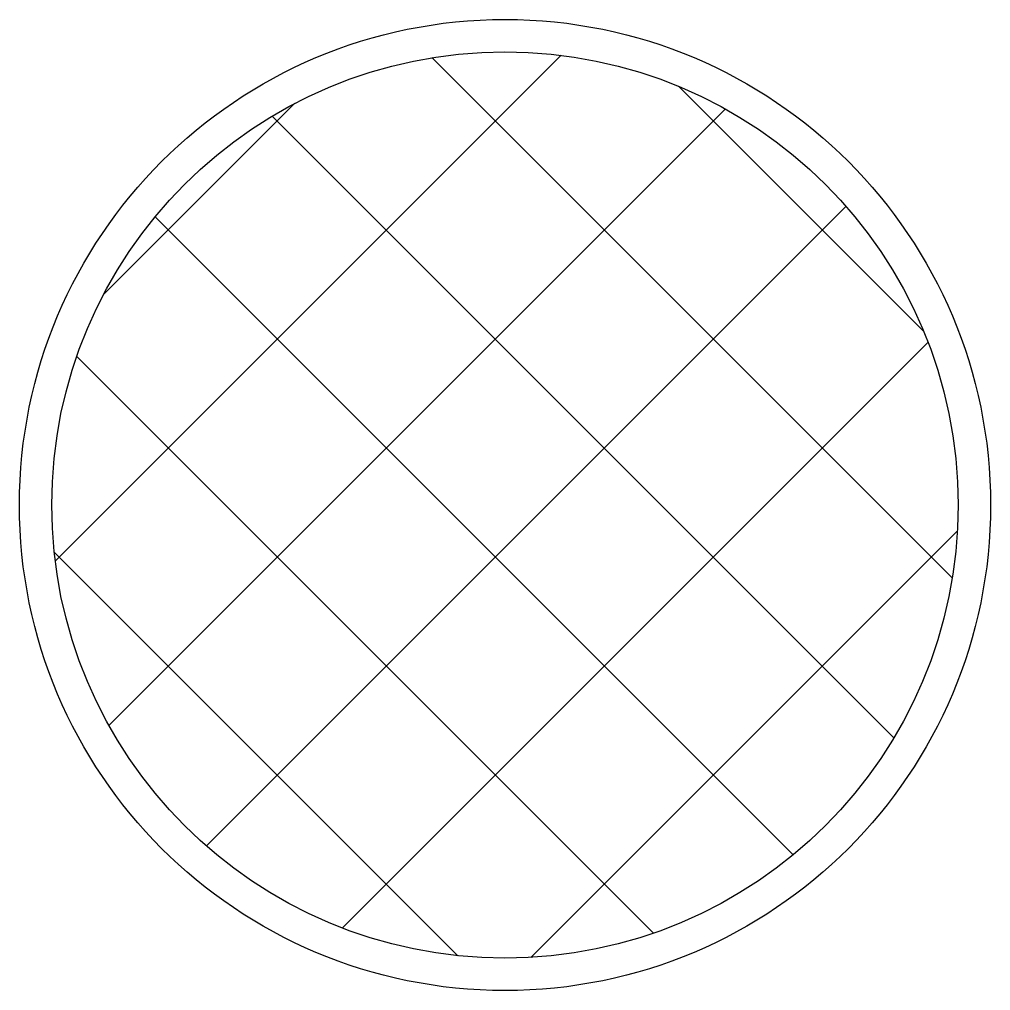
# Model space of a CAD drawing. Header units: millimetres. Extents: x -826.635 to -826.035, y 2696.469 to 2697.069.
import ezdxf

# ---------------------------------------------------------------- set-up
doc = ezdxf.new("R2010")
doc.units = ezdxf.units.MM
doc.header["$LTSCALE"] = 10
doc.layers.add('Móveis_sofás', color=2, linetype='Continuous')

msp = doc.modelspace()

# ---------------------------------------------------------------- hatches: boundary and pattern name
at = {"layer": 'Móveis_sofás'}
h = msp.add_hatch(dxfattribs=at)
h.set_pattern_fill('ANSI37', color=1, scale=0.03, style=0)
h.set_pattern_definition([(45, (0, -3.06501), (-0.067351921, 0.067351921), []), (135, (0, -3.06501), (-0.067351921, -0.067351921), [])])
h.paths.add_polyline_path([(-826.05466, 2696.76897, 1), (-826.61466, 2696.76897, 1)])

# ---------------------------------------------------------------- linework, layer by layer
msp.add_circle((-826.33466, 2696.76897), 0.3, dxfattribs=at)
at = {"layer": 'Móveis_sofás', "color": 1}
msp.add_circle((-826.33466, 2696.76897), 0.28, dxfattribs=at)

doc.saveas('drawing.dxf')
